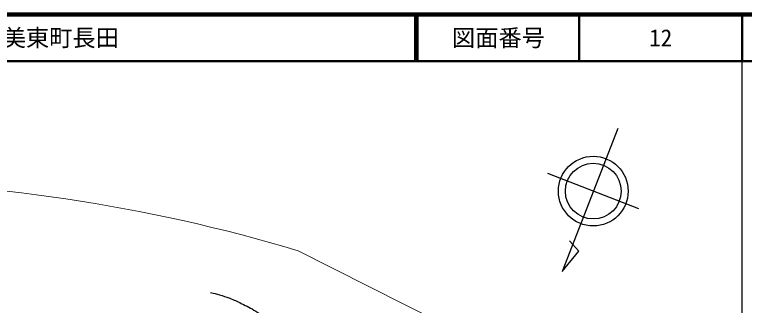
# Model space of a CAD drawing. Units: millimetres, scale not verified. Extents: x 40000 to 680000, y 20000 to 380000.
# Drawn here: x 422589 to 579500, y 317395 to 380000 of the extents above; entities that cross this region are included whole.
import ezdxf
from ezdxf.enums import TextEntityAlignment as Align

# ---------------------------------------------------------------- set-up
doc = ezdxf.new("R2010")
doc.units = ezdxf.units.MM
doc.header["$LTSCALE"] = 1000
for name, color, linetype, lineweight in [('M-BGD', 7, 'Continuous', 25), ('M-STR-HTXT', 7, 'Continuous', 13), ('M-TTL', 2, 'Continuous', 140), ('M-TTL-BAND', 7, 'Continuous', 25), ('M-TTL-LINE', 7, 'Continuous', 50)]:
    doc.layers.add(name, color=color, linetype=linetype, lineweight=lineweight)
doc.layers.add('M-TTL-TXT', color=7, linetype='Continuous')
doc.styles.add('ＭＳ ゴシック', font='')
doc.styles.get('ＭＳ ゴシック').set_extended_font_data('MS Gothic')

msp = doc.modelspace()

# ---------------------------------------------------------------- linework, layer by layer
at = {"layer": 'M-BGD'}
for p, q in [((552262, 355512), (540290, 324729)), ((556793, 338192), (537221, 345804)), ((543921, 329081), (541909, 331307)), ((540290, 324729), (543921, 329081))]:
    msp.add_line(p, q, dxfattribs=at)
for radius in [7500, 6000]:
    msp.add_circle((547007, 341998), radius, dxfattribs=at)
msp.add_open_spline([(464720, 320180), (465638, 319957), (465890, 319893), (466631, 319677), (467499, 319424), (467989, 319284), (468830, 318952), (469827, 318558), (470375, 318305), (471337, 317830), (472585, 317214), (473292, 316873), (474474, 316137), (475539, 315475), (476117, 315067), (477090, 314276), (477851, 313658), (478231, 313256), (478922, 312560), (479845, 311631), (480335, 311081), (481169, 310071), (481852, 309244), (482222, 308765), (482804, 307864), (483393, 306951), (483660, 306400), (484173, 305442), (484923, 304041), (485294, 303230), (485998, 301804), (486562, 300662), (486838, 300002), (487426, 298872), (487718, 298310), (487870, 297987), (488213, 297454), (488608, 296842), (488819, 296486), (489299, 295938), (489834, 295328), (490172, 295018), (490786, 294487), (491124, 294195), (491242, 294094), (491671, 293762)], degree=3, knots=[0, 0, 0, 0, 1, 1, 1, 2, 2, 2, 3, 3, 3, 4, 4, 4, 5, 5, 5, 6, 6, 6, 7, 7, 7, 8, 8, 8, 9, 9, 9, 10, 10, 10, 11, 11, 11, 12, 12, 12, 13, 13, 13, 14, 14, 14, 15, 15, 15, 15], dxfattribs=at)
at = {"layer": 'M-STR-HTXT'}
msp.add_line((483587, 329160), (567938, 286581), dxfattribs=at)
msp.add_arc((380876, -12830), 357081, 73.28322, 89.73076, dxfattribs=at)
at = {"layer": 'M-TTL'}
msp.add_line((680000, 380000), (40000, 380000), dxfattribs=at)
at = {"layer": 'M-TTL-BAND'}
msp.add_line((579000, 20000), (579000, 370000), dxfattribs=at)
at = {"layer": 'M-TTL-LINE'}
for p, q in [((508747, 380000), (508747, 370000)), ((509247, 380000), (509247, 370000)), ((543997, 380000), (543997, 370000)), ((579000, 380000), (579000, 370000)), ((40000, 370000), (680000, 370000))]:
    msp.add_line(p, q, dxfattribs=at)

# ---------------------------------------------------------------- texts
at = {"layer": 'M-TTL-TXT', "style": 'ＭＳ ゴシック'}
msp.add_text('美祢市美東町長田', height=3666, dxfattribs=at).set_placement((405024, 375000), align=Align.MIDDLE_LEFT)
for s, p in [('図面番号', (526622, 375000)), ('12', (561497, 375000))]:
    msp.add_text(s, height=3666, dxfattribs=at).set_placement(p, align=Align.MIDDLE_CENTER)

doc.saveas('drawing.dxf')
